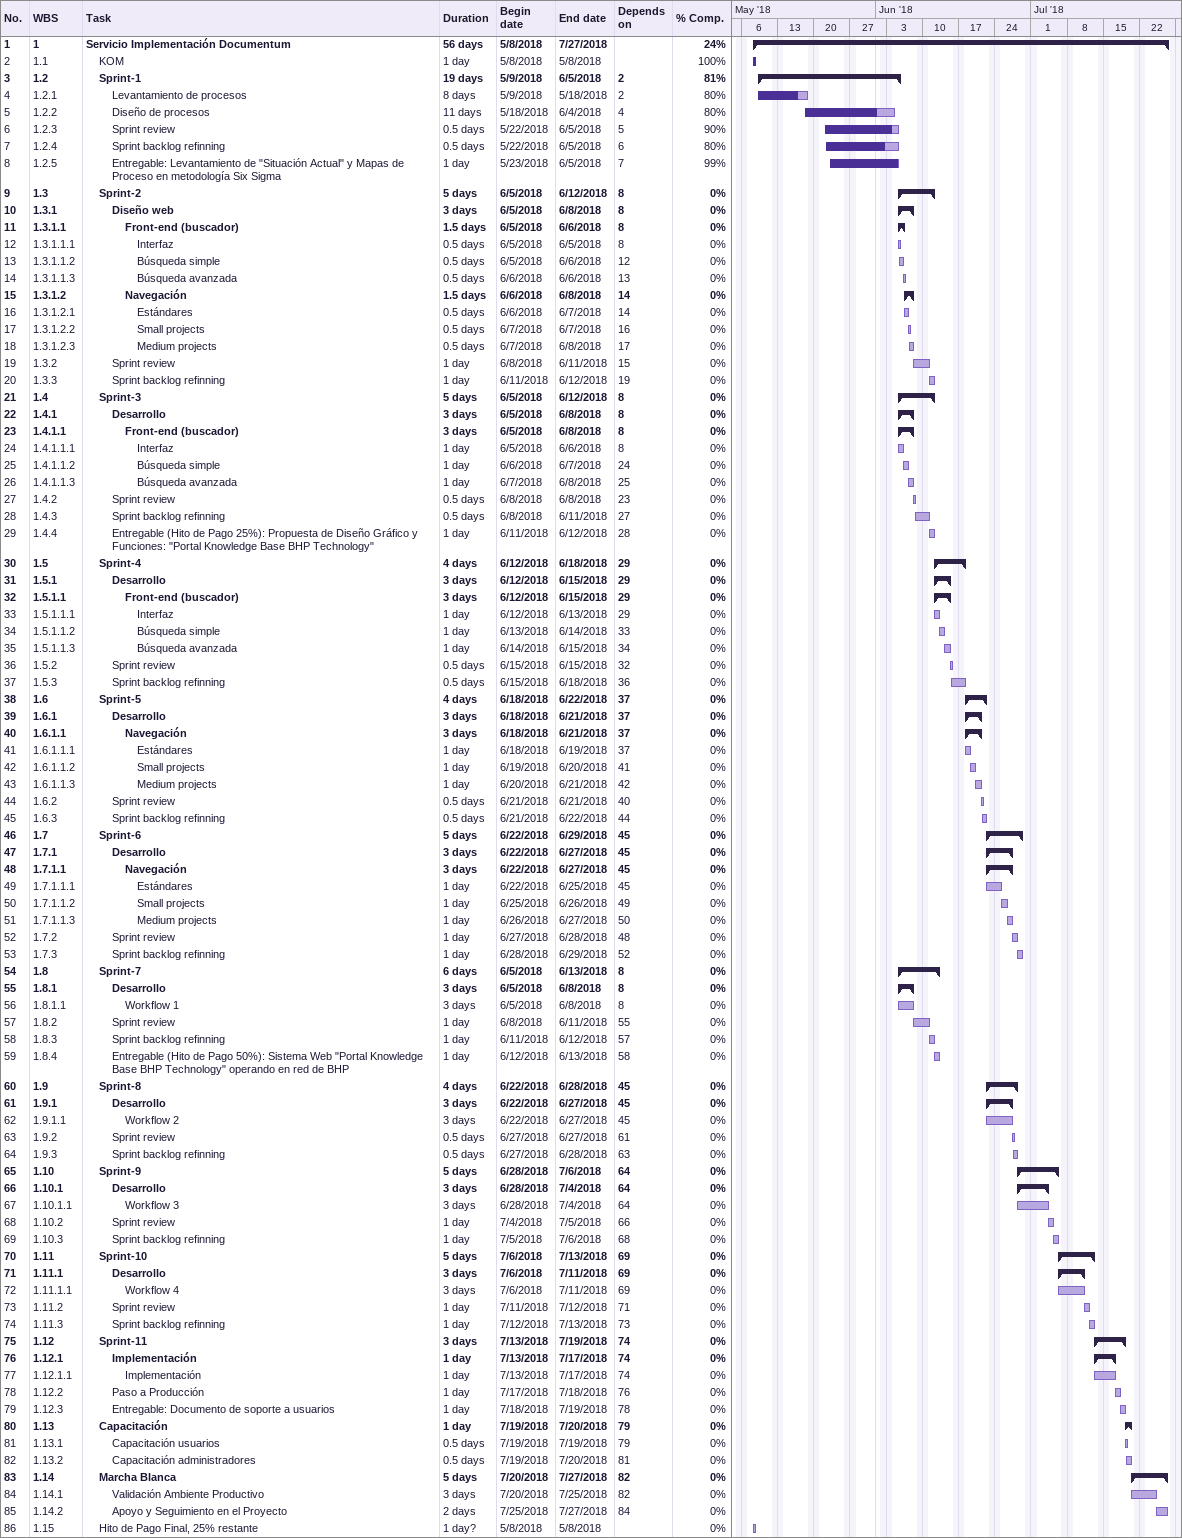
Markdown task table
| ID | WBS | Task | Duration | Start | Finish | Predecessors | % complete |
|---|---|---|---|---|---|---|---|
| 1 | 1 | **Servicio Implementación Documentum** | 56d | 2018-05-08 | 2018-07-27 |  | 24 |
| 2 | 1.1 | KOM | 1d | 2018-05-08 | 2018-05-08 |  | 100 |
| 3 | 1.2 | **Sprint-1** | 19d | 2018-05-09 | 2018-06-05 | 2 | 81 |
| 4 | 1.2.1 | Levantamiento de procesos | 8d | 2018-05-09 | 2018-05-18 | 2 | 80 |
| 5 | 1.2.2 | Diseño de procesos | 11d | 2018-05-18 | 2018-06-04 | 4 | 80 |
| 6 | 1.2.3 | Sprint review | 0.5d | 2018-05-22 | 2018-06-05 | 5 | 90 |
| 7 | 1.2.4 | Sprint backlog refinning | 0.5d | 2018-05-22 | 2018-06-05 | 6 | 80 |
| 8 | 1.2.5 | Entregable: Levantamiento de "Situación Actual" y Mapas de Proceso en metodología Six Sigma | 1d | 2018-05-23 | 2018-06-05 | 7 | 99 |
| 9 | 1.3 | **Sprint-2** | 5d | 2018-06-05 | 2018-06-12 | 8 | 0 |
| 10 | 1.3.1 | **Diseño web** | 3d | 2018-06-05 | 2018-06-08 | 8 | 0 |
| 11 | 1.3.1.1 | **Front-end (buscador)** | 1.5d | 2018-06-05 | 2018-06-06 | 8 | 0 |
| 12 | 1.3.1.1.1 | Interfaz | 0.5d | 2018-06-05 | 2018-06-05 | 8 | 0 |
| 13 | 1.3.1.1.2 | Búsqueda simple | 0.5d | 2018-06-05 | 2018-06-06 | 12 | 0 |
| 14 | 1.3.1.1.3 | Búsqueda avanzada | 0.5d | 2018-06-06 | 2018-06-06 | 13 | 0 |
| 15 | 1.3.1.2 | **Navegación** | 1.5d | 2018-06-06 | 2018-06-08 | 14 | 0 |
| 16 | 1.3.1.2.1 | Estándares | 0.5d | 2018-06-06 | 2018-06-07 | 14 | 0 |
| 17 | 1.3.1.2.2 | Small projects | 0.5d | 2018-06-07 | 2018-06-07 | 16 | 0 |
| 18 | 1.3.1.2.3 | Medium projects | 0.5d | 2018-06-07 | 2018-06-08 | 17 | 0 |
| 19 | 1.3.2 | Sprint review | 1d | 2018-06-08 | 2018-06-11 | 15 | 0 |
| 20 | 1.3.3 | Sprint backlog refinning | 1d | 2018-06-11 | 2018-06-12 | 19 | 0 |
| 21 | 1.4 | **Sprint-3** | 5d | 2018-06-05 | 2018-06-12 | 8 | 0 |
| 22 | 1.4.1 | **Desarrollo** | 3d | 2018-06-05 | 2018-06-08 | 8 | 0 |
| 23 | 1.4.1.1 | **Front-end (buscador)** | 3d | 2018-06-05 | 2018-06-08 | 8 | 0 |
| 24 | 1.4.1.1.1 | Interfaz | 1d | 2018-06-05 | 2018-06-06 | 8 | 0 |
| 25 | 1.4.1.1.2 | Búsqueda simple | 1d | 2018-06-06 | 2018-06-07 | 24 | 0 |
| 26 | 1.4.1.1.3 | Búsqueda avanzada | 1d | 2018-06-07 | 2018-06-08 | 25 | 0 |
| 27 | 1.4.2 | Sprint review | 0.5d | 2018-06-08 | 2018-06-08 | 23 | 0 |
| 28 | 1.4.3 | Sprint backlog refinning | 0.5d | 2018-06-08 | 2018-06-11 | 27 | 0 |
| 29 | 1.4.4 | Entregable (Hito de Pago 25%): Propuesta de Diseño Gráfico y Funciones: "Portal Knowledge Base BHP Technology" | 1d | 2018-06-11 | 2018-06-12 | 28 | 0 |
| 30 | 1.5 | **Sprint-4** | 4d | 2018-06-12 | 2018-06-18 | 29 | 0 |
| 31 | 1.5.1 | **Desarrollo** | 3d | 2018-06-12 | 2018-06-15 | 29 | 0 |
| 32 | 1.5.1.1 | **Front-end (buscador)** | 3d | 2018-06-12 | 2018-06-15 | 29 | 0 |
| 33 | 1.5.1.1.1 | Interfaz | 1d | 2018-06-12 | 2018-06-13 | 29 | 0 |
| 34 | 1.5.1.1.2 | Búsqueda simple | 1d | 2018-06-13 | 2018-06-14 | 33 | 0 |
| 35 | 1.5.1.1.3 | Búsqueda avanzada | 1d | 2018-06-14 | 2018-06-15 | 34 | 0 |
| 36 | 1.5.2 | Sprint review | 0.5d | 2018-06-15 | 2018-06-15 | 32 | 0 |
| 37 | 1.5.3 | Sprint backlog refinning | 0.5d | 2018-06-15 | 2018-06-18 | 36 | 0 |
| 38 | 1.6 | **Sprint-5** | 4d | 2018-06-18 | 2018-06-22 | 37 | 0 |
| 39 | 1.6.1 | **Desarrollo** | 3d | 2018-06-18 | 2018-06-21 | 37 | 0 |
| 40 | 1.6.1.1 | **Navegación** | 3d | 2018-06-18 | 2018-06-21 | 37 | 0 |
| 41 | 1.6.1.1.1 | Estándares | 1d | 2018-06-18 | 2018-06-19 | 37 | 0 |
| 42 | 1.6.1.1.2 | Small projects | 1d | 2018-06-19 | 2018-06-20 | 41 | 0 |
| 43 | 1.6.1.1.3 | Medium projects | 1d | 2018-06-20 | 2018-06-21 | 42 | 0 |
| 44 | 1.6.2 | Sprint review | 0.5d | 2018-06-21 | 2018-06-21 | 40 | 0 |
| 45 | 1.6.3 | Sprint backlog refinning | 0.5d | 2018-06-21 | 2018-06-22 | 44 | 0 |
| 46 | 1.7 | **Sprint-6** | 5d | 2018-06-22 | 2018-06-29 | 45 | 0 |
| 47 | 1.7.1 | **Desarrollo** | 3d | 2018-06-22 | 2018-06-27 | 45 | 0 |
| 48 | 1.7.1.1 | **Navegación** | 3d | 2018-06-22 | 2018-06-27 | 45 | 0 |
| 49 | 1.7.1.1.1 | Estándares | 1d | 2018-06-22 | 2018-06-25 | 45 | 0 |
| 50 | 1.7.1.1.2 | Small projects | 1d | 2018-06-25 | 2018-06-26 | 49 | 0 |
| 51 | 1.7.1.1.3 | Medium projects | 1d | 2018-06-26 | 2018-06-27 | 50 | 0 |
| 52 | 1.7.2 | Sprint review | 1d | 2018-06-27 | 2018-06-28 | 48 | 0 |
| 53 | 1.7.3 | Sprint backlog refinning | 1d | 2018-06-28 | 2018-06-29 | 52 | 0 |
| 54 | 1.8 | **Sprint-7** | 6d | 2018-06-05 | 2018-06-13 | 8 | 0 |
| 55 | 1.8.1 | **Desarrollo** | 3d | 2018-06-05 | 2018-06-08 | 8 | 0 |
| 56 | 1.8.1.1 | Workflow 1 | 3d | 2018-06-05 | 2018-06-08 | 8 | 0 |
| 57 | 1.8.2 | Sprint review | 1d | 2018-06-08 | 2018-06-11 | 55 | 0 |
| 58 | 1.8.3 | Sprint backlog refinning | 1d | 2018-06-11 | 2018-06-12 | 57 | 0 |
| 59 | 1.8.4 | Entregable (Hito de Pago 50%): Sistema Web "Portal Knowledge Base BHP Technology" operando en red de BHP | 1d | 2018-06-12 | 2018-06-13 | 58 | 0 |
| 60 | 1.9 | **Sprint-8** | 4d | 2018-06-22 | 2018-06-28 | 45 | 0 |
| 61 | 1.9.1 | **Desarrollo** | 3d | 2018-06-22 | 2018-06-27 | 45 | 0 |
| 62 | 1.9.1.1 | Workflow 2 | 3d | 2018-06-22 | 2018-06-27 | 45 | 0 |
| 63 | 1.9.2 | Sprint review | 0.5d | 2018-06-27 | 2018-06-27 | 61 | 0 |
| 64 | 1.9.3 | Sprint backlog refinning | 0.5d | 2018-06-27 | 2018-06-28 | 63 | 0 |
| 65 | 1.10 | **Sprint-9** | 5d | 2018-06-28 | 2018-07-06 | 64 | 0 |
| 66 | 1.10.1 | **Desarrollo** | 3d | 2018-06-28 | 2018-07-04 | 64 | 0 |
| 67 | 1.10.1.1 | Workflow 3 | 3d | 2018-06-28 | 2018-07-04 | 64 | 0 |
| 68 | 1.10.2 | Sprint review | 1d | 2018-07-04 | 2018-07-05 | 66 | 0 |
| 69 | 1.10.3 | Sprint backlog refinning | 1d | 2018-07-05 | 2018-07-06 | 68 | 0 |
| 70 | 1.11 | **Sprint-10** | 5d | 2018-07-06 | 2018-07-13 | 69 | 0 |
| 71 | 1.11.1 | **Desarrollo** | 3d | 2018-07-06 | 2018-07-11 | 69 | 0 |
| 72 | 1.11.1.1 | Workflow 4 | 3d | 2018-07-06 | 2018-07-11 | 69 | 0 |
| 73 | 1.11.2 | Sprint review | 1d | 2018-07-11 | 2018-07-12 | 71 | 0 |
| 74 | 1.11.3 | Sprint backlog refinning | 1d | 2018-07-12 | 2018-07-13 | 73 | 0 |
| 75 | 1.12 | **Sprint-11** | 3d | 2018-07-13 | 2018-07-19 | 74 | 0 |
| 76 | 1.12.1 | **Implementación** | 1d | 2018-07-13 | 2018-07-17 | 74 | 0 |
| 77 | 1.12.1.1 | Implementación | 1d | 2018-07-13 | 2018-07-17 | 74 | 0 |
| 78 | 1.12.2 | Paso a Producción | 1d | 2018-07-17 | 2018-07-18 | 76 | 0 |
| 79 | 1.12.3 | Entregable: Documento de soporte a usuarios | 1d | 2018-07-18 | 2018-07-19 | 78 | 0 |
| 80 | 1.13 | **Capacitación** | 1d | 2018-07-19 | 2018-07-20 | 79 | 0 |
| 81 | 1.13.1 | Capacitación usuarios | 0.5d | 2018-07-19 | 2018-07-19 | 79 | 0 |
| 82 | 1.13.2 | Capacitación administradores | 0.5d | 2018-07-19 | 2018-07-20 | 81 | 0 |
| 83 | 1.14 | **Marcha Blanca** | 5d | 2018-07-20 | 2018-07-27 | 82 | 0 |
| 84 | 1.14.1 | Validación Ambiente Productivo | 3d | 2018-07-20 | 2018-07-25 | 82 | 0 |
| 85 | 1.14.2 | Apoyo y Seguimiento en el Proyecto | 2d | 2018-07-25 | 2018-07-27 | 84 | 0 |
| 86 | 1.15 | Hito de Pago Final, 25% restante | 1d? | 2018-05-08 | 2018-05-08 |  | 0 |
